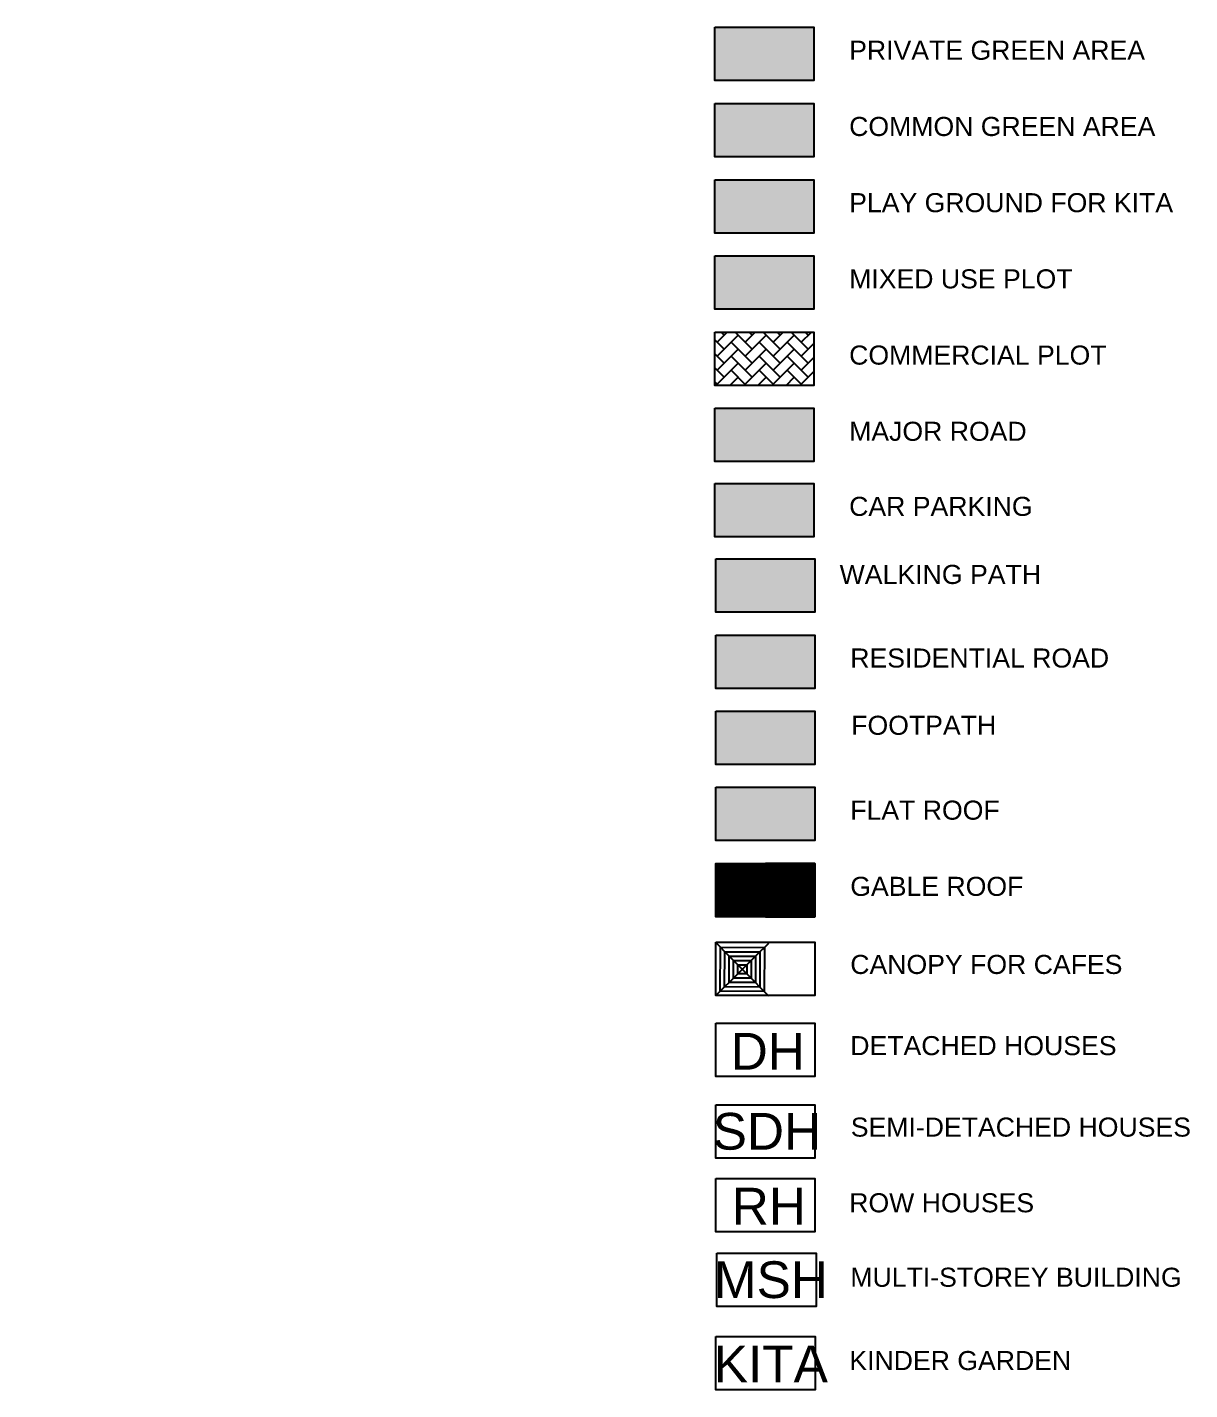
# Model space of a CAD drawing. Header units: metres. Extents: x 363418 to 1090844, y 5621240 to 16864471.
# Drawn here: x 363887 to 364356, y 5621240 to 5621790 of the extents above; entities that cross this region are included whole.
import ezdxf

# ---------------------------------------------------------------- set-up
doc = ezdxf.new("R2010")
doc.units = ezdxf.units.M
doc.header["$MEASUREMENT"] = 0
for name, color, linetype in [('CANOPY', 12, 'Continuous'), ('CAR PARKING', 255, 'Continuous'), ('COMMERCIAL HATCHING', 255, 'Continuous'), ('DACH-BLOCK', 7, 'Continuous'), ('DACH-FIRST', 246, 'Continuous'), ('DACH-KEHLE-GRAT', 246, 'Continuous'), ('DACH-SCHRAFFUR', 246, 'Continuous'), ('FOOTPATH', 255, 'Continuous'), ('INSTITUTIONAL PLOT', 255, 'Continuous'), ('KINDER GARDEN HATCHING', 255, 'Continuous'), ('Labels', 7, 'Continuous'), ('Legend', 7, 'Continuous'), ('MAJOR ROAD HATCH', 255, 'Continuous'), ('PRIVATE GREEN HATCHING', 255, 'Continuous'), ('PUBLIC GREEN SPACE', 255, 'Continuous'), ('RESIDENTIAL ROAD HATCHING', 255, 'Continuous'), ('Walkway Hatch', 255, 'Continuous')]:
    doc.layers.add(name, color=color, linetype=linetype)
doc.layers.add('DACH-SCHATTEN', color=7, linetype='Continuous', true_color=0xe8b078)
doc.layers.add('DACH-SONNE', color=7, linetype='Continuous', true_color=0xefdca9)
doc.styles.get("Standard").update_dxf_attribs({"font": 'arial.ttf', "height": 1})

# ---------------------------------------------------------------- blocks, each defined once
blk = doc.blocks.new('eaws_roofhatch_2460467.656782407')
at = {"layer": 'DACH-SCHATTEN', "transparency": 33554674}
h = blk.add_hatch(color=256, dxfattribs=at)
h.dxf.hatch_style = 1
h.paths.add_polyline_path([(26, 0), (0, 0), (0, 28), (26, 28)])
at = {"layer": 'DACH-SONNE', "transparency": 33554674}
h = blk.add_hatch(color=256, dxfattribs=at)
h.dxf.hatch_style = 1
h.paths.add_polyline_path([(26, 0), (52, 0), (52, 28), (26, 28)])
at = {"layer": 'DACH-FIRST'}
blk.add_line((26, 0), (26, 28), dxfattribs=at)
at = {"layer": 'DACH-KEHLE-GRAT'}
for points in [[(26, 0), (0, 0), (0, 28), (26, 28)], [(26, 0), (52, 0), (52, 28), (26, 28)]]:
    blk.add_lwpolyline(points, close=True, dxfattribs=at)
at = {"layer": 'DACH-SCHRAFFUR'}
for p, q in [((-0.5, 27.5), (26, 27.5)), ((-0.5, 27), (52.5, 27)), ((-0.5, 26.5), (26, 26.5)), ((-0.5, 26), (52.5, 26)), ((-0.5, 25.5), (26, 25.5)), ((-0.5, 25), (52.5, 25)), ((-0.5, 24.5), (26, 24.5)), ((-0.5, 24), (52.5, 24)), ((-0.5, 23.5), (26, 23.5)), ((-0.5, 23), (52.5, 23)), ((-0.5, 22.5), (26, 22.5)), ((-0.5, 22), (52.5, 22)), ((-0.5, 21.5), (26, 21.5)), ((-0.5, 21), (52.5, 21)), ((-0.5, 20.5), (26, 20.5)), ((-0.5, 20), (52.5, 20)), ((-0.5, 19.5), (26, 19.5)), ((-0.5, 19), (52.5, 19)), ((-0.5, 18.5), (26, 18.5)), ((-0.5, 18), (52.5, 18)), ((-0.5, 17.5), (26, 17.5)), ((-0.5, 17), (52.5, 17)), ((-0.5, 16.5), (26, 16.5)), ((-0.5, 16), (52.5, 16)), ((-0.5, 15.5), (26, 15.5)), ((-0.5, 15), (52.5, 15)), ((-0.5, 14.5), (26, 14.5)), ((-0.5, 14), (52.5, 14)), ((-0.5, 13.5), (26, 13.5)), ((-0.5, 13), (52.5, 13)), ((-0.5, 12.5), (26, 12.5)), ((-0.5, 12), (52.5, 12)), ((-0.5, 11.5), (26, 11.5)), ((-0.5, 11), (52.5, 11)), ((-0.5, 10.5), (26, 10.5)), ((-0.5, 10), (52.5, 10)), ((-0.5, 9.5), (26, 9.5)), ((-0.5, 9), (52.5, 9)), ((-0.5, 8.5), (26, 8.5)), ((-0.5, 8), (52.5, 8)), ((-0.5, 7.5), (26, 7.5)), ((-0.5, 7), (52.5, 7)), ((-0.5, 6.5), (26, 6.5)), ((-0.5, 6), (52.5, 6)), ((-0.5, 5.5), (26, 5.5)), ((-0.5, 5), (52.5, 5)), ((-0.5, 4.5), (26, 4.5)), ((-0.5, 4), (52.5, 4)), ((-0.5, 3.5), (26, 3.5)), ((-0.5, 3), (52.5, 3)), ((-0.5, 2.5), (26, 2.5)), ((-0.5, 2), (52.5, 2)), ((-0.5, 1.5), (26, 1.5)), ((-0.5, 1), (52.5, 1)), ((-0.5, 0.5), (26, 0.5))]:
    blk.add_line(p, q, dxfattribs=at)

msp = doc.modelspace()

# ---------------------------------------------------------------- hatches: boundary and pattern name
at = {"layer": 'CAR PARKING', "true_color": 0x939598, "transparency": 33554674}
h = msp.add_hatch(color=252, dxfattribs=at)
h.dxf.hatch_style = 1
h.paths.add_polyline_path([(364204.71, 5621584.41), (364204.71, 5621605.95), (364164.69, 5621605.95), (364164.69, 5621584.41)])
at = {"layer": 'COMMERCIAL HATCHING', "true_color": 0xed1f24, "transparency": 33554674}
h = msp.add_hatch(dxfattribs=at)
h.set_pattern_fill('AR-HBONE', color=240)
h.paths.add_polyline_path([(364204.71, 5621667.06), (364164.69, 5621667.06), (364164.69, 5621645.52), (364204.71, 5621645.52)])
at = {"layer": 'DACH-SONNE', "transparency": 33554674}
h = msp.add_hatch(color=256, dxfattribs=at)
h.dxf.hatch_style = 1
h.paths.add_polyline_path([(364165.13, 5621483.25), (364205.15, 5621483.25), (364205.15, 5621461.7), (364165.13, 5621461.7)])
at = {"layer": 'FOOTPATH', "true_color": 0x2776bb, "transparency": 33554687}
h = msp.add_hatch(color=152, dxfattribs=at)
h.dxf.hatch_style = 1
h.paths.add_polyline_path([(364205.15, 5621492.36), (364205.15, 5621513.91), (364165.13, 5621513.91), (364165.13, 5621492.36)])
at = {"layer": 'INSTITUTIONAL PLOT', "true_color": 0xf27172, "transparency": 33554674}
h = msp.add_hatch(color=11, dxfattribs=at)
h.dxf.hatch_style = 1
h.paths.add_polyline_path([(364164.69, 5621697.85), (364164.69, 5621676.3), (364204.71, 5621676.3), (364204.71, 5621697.85)])
at = {"layer": 'KINDER GARDEN HATCHING', "true_color": 0x999b37, "transparency": 33554674}
h = msp.add_hatch(color=55, dxfattribs=at)
h.dxf.hatch_style = 1
h.paths.add_polyline_path([(363658.94, 5621482.58), (363634.08, 5621459.42), (363659.55, 5621432.27), (363685.81, 5621453.93)])
h.paths.add_polyline_path([(364204.71, 5621728.63), (364164.69, 5621728.63), (364164.69, 5621707.08), (364204.71, 5621707.08)])
at = {"layer": 'MAJOR ROAD HATCH', "true_color": 0x636466, "transparency": 33554674}
h = msp.add_hatch(color=251, dxfattribs=at)
h.dxf.hatch_style = 1
h.paths.add_polyline_path([(364164.69, 5621636.28), (364164.69, 5621614.73), (364204.71, 5621614.73), (364204.71, 5621636.28)])
at = {"layer": 'PRIVATE GREEN HATCHING', "true_color": 0x58ba48, "transparency": 33554687}
h = msp.add_hatch(color=85, dxfattribs=at)
h.dxf.hatch_style = 1
h.paths.add_polyline_path([(363514.99, 5621584.01), (363485.76, 5621579.8), (363521.25, 5621541.88), (363576.04, 5621593.05), (363547.96, 5621588.66)])
h.paths.add_polyline_path([(363521.87, 5621560.24), (363547.45, 5621584.13), (363554.27, 5621576.82), (363521.39, 5621546.12), (363495.78, 5621573.48), (363503.09, 5621580.3)], flags=16)
h.paths.add_polyline_path([(364204.71, 5621768.65), (364204.71, 5621790.2), (364164.69, 5621790.2), (364164.69, 5621768.65)])
at = {"layer": 'PUBLIC GREEN SPACE', "true_color": 0x139b48, "transparency": 33554674}
h = msp.add_hatch(color=114, dxfattribs=at)
h.dxf.hatch_style = 1
h.paths.add_polyline_path([(364204.71, 5621759.41), (364164.69, 5621759.41), (364164.69, 5621737.87), (364204.71, 5621737.87)])
at = {"layer": 'RESIDENTIAL ROAD HATCHING', "true_color": 0xc7c8ca, "transparency": 33554674}
h = msp.add_hatch(color=9, dxfattribs=at)
h.dxf.hatch_style = 1
h.paths.add_polyline_path([(364165.13, 5621544.69), (364165.13, 5621523.14), (364205.15, 5621523.14), (364205.15, 5621544.69)])
at = {"layer": 'Walkway Hatch', "true_color": 0x136734, "transparency": 33554674}
h = msp.add_hatch(color=116, dxfattribs=at)
h.dxf.hatch_style = 1
h.paths.add_polyline_path([(363451.44, 5621527.71), (363451.84, 5621526.27), (363494.87, 5621553.77), (363494.05, 5621554.66)])
h.paths.add_polyline_path([(364165.13, 5621553.93), (364205.15, 5621553.93), (364205.15, 5621575.47), (364165.13, 5621575.47)])

# ---------------------------------------------------------------- linework, layer by layer
at = {"layer": 'CANOPY'}
for p, q in [((364166.97, 5621418.55), (364165.2, 5621420.33)), ((364168.74, 5621416.77), (364166.97, 5621418.55)), ((364170.51, 5621414.98), (364168.74, 5621416.77)), ((364182.94, 5621416.72), (364181.16, 5621414.95)), ((364184.73, 5621418.49), (364182.94, 5621416.72)), ((364184.73, 5621418.49), (364186.51, 5621420.25)), ((364172.28, 5621413.2), (364170.51, 5621414.98)), ((364177.6, 5621411.41), (364172.26, 5621406.1)), ((364174.05, 5621411.42), (364172.28, 5621413.2)), ((364177.59, 5621407.86), (364174.05, 5621411.42)), ((364179.38, 5621413.18), (364177.6, 5621411.41)), ((364181.16, 5621414.95), (364179.38, 5621413.18)), ((364172.26, 5621406.1), (364170.48, 5621404.33)), ((364179.36, 5621406.08), (364177.59, 5621407.86)), ((364181.13, 5621404.3), (364179.36, 5621406.08)), ((364166.91, 5621400.79), (364165.13, 5621399.03)), ((364168.69, 5621402.56), (364166.91, 5621400.79)), ((364170.48, 5621404.33), (364168.69, 5621402.56)), ((364182.9, 5621402.51), (364181.13, 5621404.3)), ((364184.66, 5621400.73), (364182.9, 5621402.51)), ((364184.66, 5621400.73), (364186.43, 5621398.95))]:
    msp.add_line(p, q, dxfattribs=at)
for points in [[(364166.97, 5621418.55), (364184.73, 5621418.49), (364184.66, 5621400.73), (364166.91, 5621400.79)], [(364168.74, 5621416.77), (364182.94, 5621416.72), (364182.9, 5621402.51), (364168.69, 5621402.56)], [(364170.51, 5621414.98), (364181.16, 5621414.95), (364181.13, 5621404.3), (364170.48, 5621404.33)], [(364172.28, 5621413.2), (364179.38, 5621413.18), (364179.36, 5621406.08), (364172.26, 5621406.1)], [(364174.05, 5621411.42), (364177.6, 5621411.41), (364177.59, 5621407.86), (364174.04, 5621407.87)]]:
    msp.add_lwpolyline(points, close=True, dxfattribs=at)
at = {"layer": 'Legend', "linetype": 'Continuous'}
for points in [[(364164.69, 5621790.2), (364204.71, 5621790.2), (364204.71, 5621768.65), (364164.69, 5621768.65), (364164.69, 5621790.2)], [(364164.69, 5621759.41), (364204.71, 5621759.41), (364204.71, 5621737.87), (364164.69, 5621737.87), (364164.69, 5621759.41)], [(364164.69, 5621728.63), (364204.71, 5621728.63), (364204.71, 5621707.08), (364164.69, 5621707.08), (364164.69, 5621728.63)], [(364164.69, 5621697.85), (364204.71, 5621697.85), (364204.71, 5621676.3), (364164.69, 5621676.3), (364164.69, 5621697.85)], [(364164.69, 5621667.06), (364204.71, 5621667.06), (364204.71, 5621645.52), (364164.69, 5621645.52), (364164.69, 5621667.06)], [(364164.69, 5621636.28), (364204.71, 5621636.28), (364204.71, 5621614.73), (364164.69, 5621614.73), (364164.69, 5621636.28)], [(364164.69, 5621605.95), (364204.71, 5621605.95), (364204.71, 5621584.41), (364164.69, 5621584.41), (364164.69, 5621605.95)], [(364165.13, 5621575.47), (364205.15, 5621575.47), (364205.15, 5621553.93), (364165.13, 5621553.93), (364165.13, 5621575.47)], [(364165.13, 5621544.69), (364205.15, 5621544.69), (364205.15, 5621523.14), (364165.13, 5621523.14), (364165.13, 5621544.69)], [(364165.13, 5621513.91), (364205.15, 5621513.91), (364205.15, 5621492.36), (364165.13, 5621492.36), (364165.13, 5621513.91)], [(364165.13, 5621483.25), (364205.15, 5621483.25), (364205.15, 5621461.7), (364165.13, 5621461.7), (364165.13, 5621483.25)], [(364165.13, 5621452.46), (364205.15, 5621452.46), (364205.15, 5621430.92), (364165.13, 5621430.92), (364165.13, 5621452.46)], [(364165.13, 5621420.57), (364205.15, 5621420.57), (364205.15, 5621399.03), (364165.13, 5621399.03), (364165.13, 5621420.57)], [(364165.13, 5621387.85), (364205.15, 5621387.85), (364205.15, 5621366.31), (364165.13, 5621366.31), (364165.13, 5621387.85)], [(364165.13, 5621354.96), (364205.15, 5621354.96), (364205.15, 5621333.41), (364165.13, 5621333.41), (364165.13, 5621354.96)], [(364165.13, 5621325.1), (364205.15, 5621325.1), (364205.15, 5621303.55), (364165.13, 5621303.55), (364165.13, 5621325.1)], [(364165.59, 5621295.03), (364205.61, 5621295.03), (364205.61, 5621273.48), (364165.59, 5621273.48), (364165.59, 5621295.03)], [(364165.16, 5621261.38), (364205.18, 5621261.38), (364205.18, 5621239.83), (364165.16, 5621239.83), (364165.16, 5621261.38)]]:
    msp.add_lwpolyline(points, dxfattribs=at)

# ---------------------------------------------------------------- block references
at = {"layer": 'DACH-BLOCK', "xscale": 0.7695840833989583, "yscale": 0.7695840833989583, "zscale": 0.7695840833989583}
msp.add_blockref('eaws_roofhatch_2460467.656782407', (364165.13, 5621430.92), dxfattribs=at)

# ---------------------------------------------------------------- texts
at = {"layer": 'Labels', "char_height": 14.842, "attachment_point": 1}
for s, insert in [('DH', (364171.14, 5621383.98)), ('SDH', (364163.86, 5621351.65)), ('RH', (364171.56, 5621321.42)), ('MSH', (364164.32, 5621291.71)), ('KITA', (364164.29, 5621257.69))]:
    msp.add_mtext_dynamic_manual_height_columns(s, width=51.3774, gutter_width=9.89, heights=[0], dxfattribs=dict(at, insert=insert))
at = {"layer": 'Legend', "linetype": 'Continuous', "width": 222.8401, "attachment_point": 1}
for s, insert, char_height in [('PRIVATE GREEN AREA', (364218.97, 5621784.76), 7.6958), ('COMMON GREEN AREA ', (364218.97, 5621753.97), 7.6958), ('PLAY GROUND FOR KITA', (364218.97, 5621723.19), 7.6958), ('MIXED USE PLOT', (364218.97, 5621692.41), 7.6958), ('COMMERCIAL PLOT', (364218.97, 5621661.62), 7.6958), ('MAJOR ROAD ', (364218.97, 5621630.84), 7.6958), ('CAR PARKING', (364218.97, 5621600.51), 7.6958), ('RESIDENTIAL ROAD ', (364219.42, 5621539.25), 7.6958), ('FOOTPATH', (364219.8, 5621512.09), 7.696), ('FLAT ROOF ', (364219.42, 5621477.8), 7.696), ('GABLE ROOF', (364219.42, 5621447.02), 7.696), ('CANOPY FOR CAFES', (364219.42, 5621415.48), 7.6958), ('DETACHED HOUSES', (364219.42, 5621382.68), 7.6958), ('SEMI-DETACHED HOUSES', (364219.62, 5621349.77), 7.6958), ('ROW HOUSES', (364219, 5621319.2), 7.696), ('MULTI-STOREY BUILDING', (364219.46, 5621289.12), 7.6958), ('KINDER GARDEN', (364219.03, 5621255.47), 7.6958)]:
    msp.add_mtext(s, dxfattribs=dict(at, insert=insert, char_height=char_height))
at = {"layer": 'Legend', "insert": (364215.11, 5621573.03), "char_height": 7.7077, "attachment_point": 1}
msp.add_mtext_dynamic_manual_height_columns('WALKING PATH', width=866.6583, gutter_width=25.69, heights=[0], dxfattribs=at)

doc.saveas('drawing.dxf')
